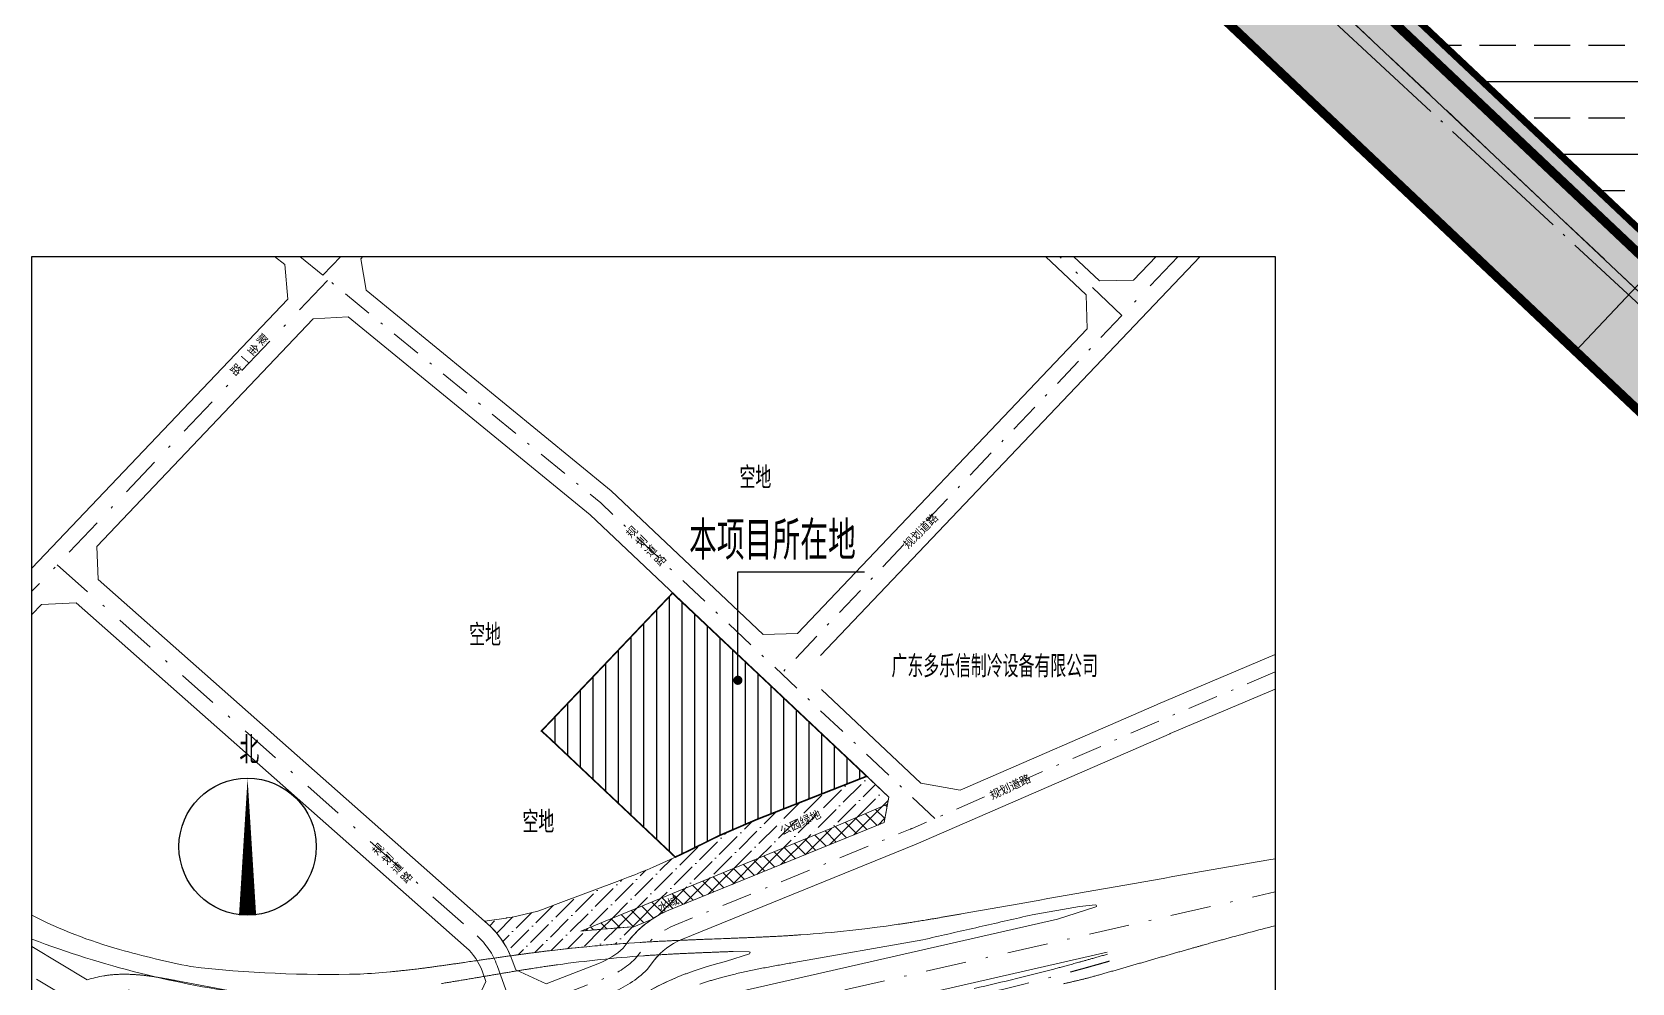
# Model space of a CAD drawing. Header units: millimetres. Extents: x 684779 to 686470, y 2544898 to 2545979.
# Drawn here: x 685716.9 to 685786.8, y 2545218.4 to 2545260 of the extents above; entities that cross this region are included whole.
import ezdxf

# ---------------------------------------------------------------- set-up
doc = ezdxf.new("R2010")
doc.units = ezdxf.units.MM
for name, pattern in [('DASH', [0.35, 0.25, -0.1]), ('DASHDOT', [25.4, 12.7, -6.35, 0, -6.35]), ('DASHED', [0.75, 0.5, -0.25]), ('DOTE', [2.42, 2, -0.2, 0.02, -0.2])]:
    doc.linetypes.add(name, pattern=pattern)
for name, color, linetype in [('00用地界线', 1, 'Continuous'), ('1绿地填充', 116, 'Continuous'), ('9', 9, 'Continuous'), ('DIM_LEAD', 3, 'Continuous'), ('DIM_SYMB', 3, 'Continuous'), ('PLAN_道路', 40, 'Continuous'), ('PUB_DIM', 3, 'Continuous'), ('PUB_TEXT', 7, 'Continuous'), ('建筑', 4, 'Continuous'), ('建筑物', 4, 'Continuous'), ('道路中心线', 1, 'DOTE')]:
    doc.layers.add(name, color=color, linetype=linetype)
for name, color, linetype, lineweight in [('JT-道路中线', 7, 'DASHDOT', 5), ('JT-道路名称-BZ', 7, 'Continuous', 5), ('JT-道路红线', 7, 'Continuous', 5), ('YD-G1-TC', 90, 'Continuous', 5)]:
    doc.layers.add(name, color=color, linetype=linetype, lineweight=lineweight)
doc.layers.add('YD-E1-TC', color=141, linetype='Continuous', lineweight=5, true_color=0xb3ecff)
doc.styles.add('_TCH_DIM', font='SIMPLEX', dxfattribs={"bigfont": 'GBCBIG'})
doc.styles.get("Standard").update_dxf_attribs({"font": ''})
doc.styles.get('Standard').set_extended_font_data('SimSun')

# ---------------------------------------------------------------- blocks, each defined once
blk = doc.blocks.new('EFDGHBFHFGBFGBFG')
at = {"layer": 'YD-E1-TC'}
h = blk.add_hatch(dxfattribs=at)
h.set_pattern_fill('ANSI37', color=256, scale=2)
h.set_pattern_definition([(45, (4326.6216, -664.834), (-4.49012806, 4.49012806), []), (135, (4326.6216, -664.834), (-4.49012806, -4.49012806), [])])
edge = h.paths.add_edge_path()
edge.add_line((689803.852, 2544577.261), (689806.006, 2544588.775))
edge.add_line((689806.006, 2544588.775), (689771.057, 2544573.725))
edge.add_line((689771.057, 2544573.725), (689614.561, 2544509.407))
edge.add_arc((689714.956, 2543497.12), 1017.253, 93.801959, 95.663852, ccw=False)
edge.add_line((689647.504, 2544512.134), (689658.592, 2544516.691))
edge.add_arc((689692.061, 2544466.894), 60, 112.17899, 123.905474, ccw=False)
edge.add_line((689669.411, 2544522.454), (689803.852, 2544577.261))
at = {"layer": 'YD-G1-TC'}
h = blk.add_hatch(dxfattribs=at)
h.set_pattern_fill('ANSI36', color=256, scale=2)
h.set_pattern_definition([(45, (4326.6216, -664.834), (3.367596045, 12.347852166), [15.875, -3.175, 0, -3.175])])
edge = h.paths.add_edge_path()
edge.add_line((689554.4, 2544515.557), (689567.747, 2544517.617))
edge.add_arc((689521.841, 2545355.455), 839.094, 273.13616, 273.1865)
edge.add_arc((689569.742, 2544565.007), 47.366, 267.84592, 268.477521, ccw=False)
edge.add_line((689567.961, 2544517.675), (689571.824, 2544518.222))
edge.add_line((689571.824, 2544518.222), (689587.504, 2544521.898))
edge.add_line((689587.504, 2544521.898), (689590.469, 2544522.998))
edge.add_line((689590.469, 2544522.998), (689594.25, 2544524.41))
edge.add_line((689594.25, 2544524.41), (689598.692, 2544526.071))
edge.add_line((689598.692, 2544526.071), (689603.64, 2544527.923))
edge.add_line((689603.64, 2544527.923), (689635.417, 2544539.831))
edge.add_line((689635.417, 2544539.831), (689639.882, 2544541.513))
edge.add_line((689639.882, 2544541.513), (689644.082, 2544543.112))
edge.add_line((689644.082, 2544543.112), (689648.092, 2544544.668))
edge.add_line((689648.092, 2544544.668), (689651.986, 2544546.217))
edge.add_line((689651.986, 2544546.217), (689655.841, 2544547.797))
edge.add_line((689655.841, 2544547.797), (689659.732, 2544549.447))
edge.add_line((689659.732, 2544549.447), (689663.734, 2544551.204))
edge.add_line((689663.734, 2544551.204), (689667.903, 2544553.093))
edge.add_line((689667.903, 2544553.093), (689672.209, 2544555.093))
edge.add_line((689672.209, 2544555.093), (689673.481, 2544555.694))
edge.add_line((689673.481, 2544555.694), (689676.598, 2544557.167))
edge.add_line((689676.598, 2544557.167), (689681.016, 2544559.278))
edge.add_line((689681.016, 2544559.278), (689683.287, 2544560.371))
edge.add_line((689683.287, 2544560.371), (689700.462, 2544568.91))
edge.add_line((689700.462, 2544568.91), (689724.367, 2544579.209))
edge.add_line((689724.367, 2544579.209), (689793.079, 2544606.224))
edge.add_line((689793.079, 2544606.224), (689806.839, 2544593.225))
edge.add_line((689806.839, 2544593.225), (689806.006, 2544588.775))
edge.add_line((689806.006, 2544588.775), (689771.057, 2544573.725))
edge.add_line((689771.057, 2544573.725), (689614.561, 2544509.407))
edge.add_line((689614.561, 2544509.407), (689617.851, 2544509.728))
edge.add_line((689617.851, 2544509.728), (689621.143, 2544510.038))
edge.add_line((689621.143, 2544510.038), (689624.435, 2544510.338))
edge.add_line((689624.435, 2544510.338), (689627.728, 2544510.626))
edge.add_line((689627.728, 2544510.626), (689631.022, 2544510.904))
edge.add_line((689631.022, 2544510.904), (689634.316, 2544511.172))
edge.add_line((689634.316, 2544511.172), (689637.612, 2544511.429))
edge.add_line((689637.612, 2544511.429), (689640.909, 2544511.675))
edge.add_line((689640.909, 2544511.675), (689644.206, 2544511.91))
edge.add_line((689644.206, 2544511.91), (689647.504, 2544512.134))
edge.add_line((689647.504, 2544512.134), (689658.592, 2544516.691))
edge.add_arc((689692.061, 2544466.894), 60, 123.905474, 142.122323)
edge.add_line((689644.702, 2544503.732), (689643.21, 2544501.815))
edge.add_arc((689714.958, 2543497.119), 1007.254, 94.084704, 94.175492)
edge.add_line((689641.618, 2544501.7), (689638.272, 2544501.45))
edge.add_line((689638.272, 2544501.45), (689634.924, 2544501.189))
edge.add_line((689634.924, 2544501.189), (689631.578, 2544500.916))
edge.add_line((689631.578, 2544500.916), (689628.233, 2544500.633))
edge.add_line((689628.233, 2544500.633), (689624.888, 2544500.338))
edge.add_line((689624.888, 2544500.338), (689621.545, 2544500.032))
edge.add_line((689621.545, 2544500.032), (689618.203, 2544499.715))
edge.add_line((689618.203, 2544499.715), (689614.861, 2544499.387))
edge.add_line((689614.861, 2544499.387), (689611.521, 2544499.048))
edge.add_line((689611.521, 2544499.048), (689608.182, 2544498.698))
edge.add_line((689608.182, 2544498.698), (689604.844, 2544498.336))
edge.add_line((689604.844, 2544498.336), (689601.508, 2544497.964))
edge.add_line((689601.508, 2544497.964), (689598.173, 2544497.58))
edge.add_line((689598.173, 2544497.58), (689594.777, 2544497.178))
edge.add_line((689594.777, 2544497.178), (689593.445, 2544497.017))
edge.add_line((689593.445, 2544497.017), (689592.301, 2544496.877))
edge.add_line((689592.301, 2544496.877), (689591.773, 2544496.812))
edge.add_line((689591.773, 2544496.812), (689590.858, 2544496.7))
edge.add_line((689590.858, 2544496.7), (689589.619, 2544496.545))
edge.add_line((689589.619, 2544496.545), (689588.415, 2544496.394))
edge.add_line((689588.415, 2544496.394), (689587.206, 2544496.241))
edge.add_line((689587.206, 2544496.241), (689585.952, 2544496.08))
edge.add_line((689585.952, 2544496.08), (689584.458, 2544495.888))
edge.add_line((689584.458, 2544495.888), (689582.73, 2544495.663))
edge.add_line((689582.73, 2544495.663), (689581.587, 2544495.512))
edge.add_line((689581.587, 2544495.512), (689581.116, 2544495.45))
edge.add_line((689581.116, 2544495.45), (689580.589, 2544495.381))
edge.add_line((689580.589, 2544495.381), (689580.062, 2544495.311))
edge.add_line((689580.062, 2544495.311), (689579.535, 2544495.24))
edge.add_line((689579.535, 2544495.24), (689579.008, 2544495.17))
edge.add_line((689579.008, 2544495.17), (689578.512, 2544495.104))
edge.add_line((689578.512, 2544495.104), (689578.016, 2544495.037))
edge.add_line((689578.016, 2544495.037), (689577.521, 2544494.97))
edge.add_line((689577.521, 2544494.97), (689577.025, 2544494.904))
edge.add_line((689577.025, 2544494.904), (689576.445, 2544494.825))
edge.add_line((689576.445, 2544494.825), (689575.865, 2544494.747))
edge.add_line((689575.865, 2544494.747), (689575.284, 2544494.668))
edge.add_line((689575.284, 2544494.668), (689574.704, 2544494.589))
edge.add_line((689574.704, 2544494.589), (689574.113, 2544494.508))
edge.add_line((689574.113, 2544494.508), (689573.522, 2544494.427))
edge.add_line((689573.522, 2544494.427), (689572.93, 2544494.346))
edge.add_line((689572.93, 2544494.346), (689572.339, 2544494.264))
edge.add_line((689572.339, 2544494.264), (689571.671, 2544494.172))
edge.add_line((689571.671, 2544494.172), (689571.004, 2544494.08))
edge.add_line((689571.004, 2544494.08), (689570.525, 2544494.013))
edge.add_arc((689519.813, 2544472.722), 55, 22.774366, 48.512645)
edge.add_line((689556.248, 2544513.923), (689554.4, 2544515.557))
blk.add_lwpolyline([(689271.598, 2544931.071), (690048.276, 2544931.071), (690048.276, 2544331.059), (689271.598, 2544331.059)], close=True)
at = {"color": 1, "linetype": 'DOTE', "ltscale": 3, "const_width": 1}
blk.add_lwpolyline([(689793.079, 2544606.224), (689671.763, 2544720.643), (689589.868, 2544634.495), (689593.436, 2544631.315), (689673.48, 2544555.694), (689676.598, 2544557.168), (689681.016, 2544559.279), (689683.288, 2544560.372), (689700.463, 2544568.91), (689724.368, 2544579.21)], close=True, dxfattribs=at)
at = {"layer": 'JT-道路中线', "color": 1, "ltscale": 2}
blk.add_line((689987.578, 2544931.071), (689952.513, 2544894.188), dxfattribs=at)
at = {"layer": 'JT-道路中线', "color": 1, "ltscale": 1.5}
blk.add_line((689952.513, 2544894.188), (689739.735, 2544670.376), dxfattribs=at)
at = {"layer": 'JT-道路中线', "color": 1, "ltscale": 5, "flags": 128}
blk.add_lwpolyline([(689438.929, 2544931.071), (689453.333, 2544919.263)], dxfattribs=at)
at = {"layer": 'JT-道路中线', "color": 1, "ltscale": 2, "flags": 128}
for points in [[(689464.558, 2544931.071), (689453.333, 2544919.263)], [(689952.507, 2544894.182), (689913.448, 2544931.071)], [(689626.57, 2544437.993), (690048.276, 2544533.954)], [(689519.645, 2544331.059), (689271.598, 2544481.09)]]:
    blk.add_lwpolyline(points, dxfattribs=at)
at = {"layer": 'JT-道路中线', "color": 1, "ltscale": 1.5, "flags": 128}
blk.add_lwpolyline([(689835.601, 2544579.809), (689626.879, 2544776.995), (689583.311, 2544812.711), (689453.333, 2544919.263)], dxfattribs=at)
at = {"layer": 'JT-道路中线', "color": 1, "ltscale": 2}
blk.add_lwpolyline([(689456.173, 2544915.987), (689271.598, 2544721.83)], dxfattribs=at)
blk.add_lwpolyline([(689287.334, 2544738.383), (689549.624, 2544506.432, -0.1259077), (689562.151, 2544487.971), (689572.9, 2544458.126)], format="xyb", dxfattribs=at)
at = {"layer": 'JT-道路中线', "color": 1, "ltscale": 1.5, "flags": 128}
blk.add_lwpolyline([(690048.276, 2544671.43), (689978.788, 2544642.097, 0.002727), (689977.986, 2544641.753), (689821.479, 2544573.665, -0.0058133), (689820.193, 2544573.124), (689673.186, 2544513.194, 0.131401), (689652.595, 2544497.592), (689648.341, 2544492.124, -0.1022041), (689629.639, 2544480.066), (689541.404, 2544445.948, -0.0825214), (689522.142, 2544441.957, -0.0565158), (689488.432, 2544444.432), (689359.477, 2544468.724), (689359.231, 2544468.771, 0.000075), (689358.248, 2544468.956, 0.000175), (689357.266, 2544469.14, 0.000275), (689356.283, 2544469.324, 0.000375), (689355.299, 2544469.506, 0.000475), (689354.316, 2544469.687, 0.000575), (689353.332, 2544469.865, 0.000675), (689352.348, 2544470.042, 0.000775), (689351.363, 2544470.215, 0.000875), (689350.377, 2544470.385, 0.000975), (689349.391, 2544470.551, 0.001075), (689348.404, 2544470.714, 0.001175), (689347.417, 2544470.872, 0.001275), (689346.429, 2544471.025, 0.001375), (689345.44, 2544471.172, 0.001475), (689344.45, 2544471.315, 0.001575), (689343.459, 2544471.451, 0.001675), (689342.468, 2544471.58, 0.001775), (689341.475, 2544471.703, 0.001875), (689340.482, 2544471.819, 0.001975), (689339.488, 2544471.927, 0.002075), (689338.493, 2544472.027, 0.002175), (689337.497, 2544472.118, 0.002275), (689336.5, 2544472.201, 0.002375), (689335.503, 2544472.274, 0.002475), (689334.505, 2544472.338, 0.002575), (689333.507, 2544472.391, 0.002675), (689332.507, 2544472.434, 0.002775), (689331.508, 2544472.467, 0.002875), (689330.508, 2544472.487, 0.002975), (689329.508, 2544472.497, 0.003075), (689328.508, 2544472.494, 0.003175), (689327.508, 2544472.478, 0.003275), (689326.509, 2544472.45, 0.003375), (689325.51, 2544472.408, 0.003475), (689324.511, 2544472.353, 0.003575), (689323.514, 2544472.284, 0.003675), (689322.517, 2544472.2, 0.003775), (689321.522, 2544472.101, 0.003875), (689320.529, 2544471.987, 0.003975), (689319.537, 2544471.858, 0.004075), (689318.548, 2544471.712, 0.0014024), (689318.213, 2544471.659, 0.0003253), (689318.136, 2544471.647, 0.0872514), (689298.51, 2544464.813)], format="xyb", dxfattribs=at)
at = {"layer": 'JT-道路中线', "color": 1, "ltscale": 2, "flags": 128}
blk.add_lwpolyline([(689944.759, 2544490.702, -0.0002125), (689942.208, 2544489.975, -0.0002623), (689939.429, 2544489.186, -0.0002778), (689936.788, 2544488.439, -0.0002778), (689934.378, 2544487.761, -0.0002778), (689932.147, 2544487.135, -0.0002778), (689930.059, 2544486.552, -0.0002778), (689928.09, 2544486.005, -0.0002778), (689926.221, 2544485.488, -0.0002778), (689924.44, 2544484.997, -0.0002778), (689922.733, 2544484.528, -0.0002778), (689921.093, 2544484.081, -0.0002778), (689919.513, 2544483.651, -0.0002778), (689917.985, 2544483.237, -0.0002778), (689916.506, 2544482.838, -0.0002778), (689915.07, 2544482.453, -0.0001389), (689914.368, 2544482.265, -0.0105525), (689861.073, 2544469.222, -0.0001336), (689860.39, 2544469.07, -0.0002672), (689858.994, 2544468.761, -0.0002672), (689857.555, 2544468.444, -0.0002672), (689856.068, 2544468.119, -0.0002672), (689854.528, 2544467.783, -0.0002672), (689852.93, 2544467.436, -0.0002672), (689851.267, 2544467.077, -0.0002672), (689849.528, 2544466.704, -0.0002672), (689847.705, 2544466.315, -0.0002672), (689845.782, 2544465.907, -0.0002672), (689843.742, 2544465.476, -0.0002672), (689841.56, 2544465.017, -0.0002672), (689839.202, 2544464.524, -0.0002672), (689836.618, 2544463.987, -0.0002524), (689833.897, 2544463.424, -0.0002227), (689831.175, 2544462.864, -0.000193), (689828.453, 2544462.306, -0.0001633), (689825.73, 2544461.75, -0.0001336), (689823.007, 2544461.195, -0.0001039), (689820.284, 2544460.642, -0.0000742), (689817.561, 2544460.09, -0.0000445), (689814.837, 2544459.538, -0.0000148), (689812.114, 2544458.987, 0.0001936), (689808.835, 2544458.323, 0.0005807), (689805.558, 2544457.653, 0.0009679), (689802.283, 2544456.974, 0.001355), (689799.011, 2544456.279, 0.0017421), (689795.743, 2544455.564, 0.0021293), (689792.481, 2544454.824, 0.0025164), (689789.226, 2544454.053, 0.0029036), (689785.98, 2544453.248, 0.0032907), (689782.744, 2544452.402, 0.0034844), (689779.681, 2544451.557, 0.0034844), (689776.897, 2544450.747, 0.0034844), (689774.331, 2544449.961, 0.0034843), (689771.942, 2544449.193, 0.0034843), (689769.7, 2544448.437, 0.0034843), (689767.583, 2544447.691, 0.0034843), (689765.575, 2544446.951, 0.0034843), (689763.663, 2544446.216, 0.0034843), (689761.835, 2544445.484, 0.0034843), (689760.085, 2544444.755, 0.0034843), (689758.403, 2544444.027, 0.0034843), (689756.785, 2544443.299, 0.0034844), (689755.225, 2544442.572, 0.0017423), (689754.466, 2544442.207, 0.2946846), (689686.761, 2544331.059, 0.2946846)], format="xyb", dxfattribs=at)
at = {"layer": 'JT-道路红线', "ltscale": 50}
blk.add_line((689959.748, 2544916.311), (689973.78, 2544931.071), dxfattribs=at)
at = {"layer": 'JT-道路红线'}
blk.add_line((689611.479, 2544420.7), (689943.257, 2544496.2), dxfattribs=at)
for points in [[(689423.154, 2544931.071), (689429.449, 2544925.912), (689431.4, 2544904.441)], [(689480.415, 2544909.993), (689476.928, 2544929.569)], [(689431.4, 2544904.441), (689279.839, 2544745.012), (689271.598, 2544736.344)], [(689728.452, 2544694.792), (689749.725, 2544695.397)], [(689271.598, 2544499.797), (689306.053, 2544478.974)]]:
    blk.add_lwpolyline(points, dxfattribs=at)
at = {"layer": 'JT-道路红线', "ltscale": 50}
for points in [[(689476.928, 2544929.569), (689478.356, 2544931.071)], [(689764.236, 2544681.635), (690001.377, 2544931.071)], [(689904.731, 2544931.071), (689930.21, 2544907.011), (689930.775, 2544885.836)], [(689959.748, 2544916.311), (689938.477, 2544915.708), (689922.208, 2544931.071)], [(689728.452, 2544694.792), (689633.491, 2544784.505), (689589.651, 2544820.444), (689480.415, 2544909.993)], [(689930.775, 2544885.836), (689749.725, 2544695.397)]]:
    blk.add_lwpolyline(points, dxfattribs=at)
at = {"layer": 'JT-道路红线'}
blk.add_lwpolyline([(689312.961, 2544729.069), (689556.248, 2544513.923, -0.1259077), (689571.559, 2544491.36), (689573.757, 2544485.257), (689592.831, 2544476.555), (689626.032, 2544489.393, 0.0986443), (689640.878, 2544498.817), (689644.702, 2544503.732, -0.131401), (689669.411, 2544522.454), (689803.852, 2544577.261), (689806.839, 2544593.225), (689620.267, 2544769.484), (689469.126, 2544893.386), (689447.191, 2544892.024), (689312.06, 2544749.878)], format="xyb", close=True, dxfattribs=at)
for points in [[(689271.598, 2544707.316), (689277.601, 2544713.63), (689299.172, 2544714.565), (689542.999, 2544498.941, -0.1259077), (689552.742, 2544484.583), (689555.098, 2544478.042), (689546.19, 2544458.52)], [(689490.283, 2544454.259), (689361.328, 2544478.552), (689361.082, 2544478.598, 0.000075), (689360.097, 2544478.783, 0.000175), (689359.107, 2544478.969, 0.000275), (689358.113, 2544479.155, 0.000375), (689357.115, 2544479.34, 0.000475), (689356.113, 2544479.524, 0.000575), (689355.107, 2544479.707, 0.000675), (689354.096, 2544479.888, 0.000775), (689353.08, 2544480.066, 0.000875), (689352.06, 2544480.242, 0.000975), (689351.036, 2544480.415, 0.001075), (689350.007, 2544480.584, 0.001175), (689348.973, 2544480.75, 0.001275), (689347.934, 2544480.911, 0.001375), (689346.891, 2544481.067, 0.001475), (689345.843, 2544481.217, 0.001575), (689344.789, 2544481.362, 0.001675), (689343.731, 2544481.5, 0.001775), (689342.669, 2544481.632, 0.001875), (689341.601, 2544481.756, 0.001975), (689340.528, 2544481.873, 0.002075), (689339.45, 2544481.981, 0.002175), (689338.368, 2544482.08, 0.002275), (689337.281, 2544482.17, 0.002375), (689336.189, 2544482.251, 0.002475), (689335.092, 2544482.321, 0.002575), (689333.991, 2544482.38, 0.002675), (689332.885, 2544482.427, 0.002775), (689331.774, 2544482.463, 0.002875), (689330.659, 2544482.486, 0.002975), (689329.54, 2544482.496, 0.003075), (689328.417, 2544482.493, 0.003175), (689327.291, 2544482.476, 0.003275), (689326.16, 2544482.444, 0.003375), (689325.026, 2544482.397, 0.003475), (689323.889, 2544482.334, 0.003575), (689322.749, 2544482.254, 0.003675), (689321.606, 2544482.158, 0.003775), (689320.46, 2544482.045, 0.003875), (689319.313, 2544481.913, 0.003975), (689318.163, 2544481.763, 0.004075), (689317.013, 2544481.594, 0.0014024), (689316.623, 2544481.532, 0.0003253), (689316.533, 2544481.518, 0.0386757), (689306.025, 2544478.965)], [(690048.276, 2544682.285), (689974.899, 2544651.31, 0.002727), (689973.997, 2544650.923), (689851.422, 2544597.597), (689826.764, 2544601.914), (689764.808, 2544660.446)], [(690048.276, 2544660.576), (689982.677, 2544632.884, 0.002727), (689981.975, 2544632.583), (689825.468, 2544564.496, -0.0058133), (689823.968, 2544563.864), (689676.961, 2544503.934, 0.131401), (689660.488, 2544491.453), (689655.841, 2544485.479, -0.1049075), (689633.245, 2544470.739)], [(690048.276, 2544554.645), (690044.293, 2544554.061, -0.0000653), (689852.175, 2544520.202, -0.0001088), (689849.709, 2544519.768, -0.0001523), (689847.244, 2544519.337, -0.0001959), (689844.78, 2544518.907, -0.0002394), (689842.317, 2544518.479, -0.0002829), (689839.854, 2544518.055, -0.0003264), (689837.393, 2544517.633, -0.0003699), (689834.932, 2544517.216, -0.0003917), (689832.594, 2544516.822, -0.0003917), (689830.462, 2544516.467, -0.0003917), (689828.489, 2544516.142, -0.0003917), (689826.644, 2544515.84, -0.0003917), (689824.904, 2544515.559, -0.0003917), (689823.254, 2544515.295, -0.0003917), (689821.682, 2544515.045, -0.0003917), (689820.176, 2544514.809, -0.0003917), (689818.729, 2544514.584, -0.0003917), (689817.335, 2544514.37, -0.0003917), (689815.989, 2544514.165, -0.0003917), (689814.685, 2544513.969, -0.0003917), (689813.421, 2544513.781, -0.0001959), (689812.802, 2544513.689, -0.0193133), (689751.936, 2544507.113, -0.000217), (689751.245, 2544507.066, -0.000434), (689749.831, 2544506.97, -0.000434), (689748.374, 2544506.875, -0.000434), (689746.868, 2544506.778, -0.000434), (689745.308, 2544506.682, -0.000434), (689743.689, 2544506.584, -0.000434), (689742.003, 2544506.485, -0.000434), (689740.242, 2544506.385, -0.000434), (689738.393, 2544506.283, -0.000434), (689736.444, 2544506.178, -0.000434), (689734.375, 2544506.072, -0.000434), (689732.161, 2544505.961, -0.000434), (689729.769, 2544505.846, -0.000434), (689727.146, 2544505.724, -0.0004099), (689724.383, 2544505.6, -0.0003617), (689721.618, 2544505.481, -0.0003135), (689718.852, 2544505.365, -0.0002652), (689716.084, 2544505.252, -0.000217), (689713.315, 2544505.142, -0.0001688), (689710.544, 2544505.034, -0.0001206), (689707.772, 2544504.928, 0.0000586), (689696.599, 2544504.504, 0.0000977), (689693.786, 2544504.397, 0.0001367), (689690.972, 2544504.288, 0.0001758), (689688.156, 2544504.177, 0.0002148), (689685.34, 2544504.064, 0.0002539), (689682.522, 2544503.948, 0.000293), (689679.704, 2544503.829, 0.000332), (689676.884, 2544503.707, 0.0003516), (689674.205, 2544503.587, 0.0003516), (689671.76, 2544503.474, 0.0003516), (689669.496, 2544503.366, 0.0003516), (689667.378, 2544503.262, 0.0003516), (689665.381, 2544503.161, 0.0003516), (689663.486, 2544503.063, 0.0003516), (689661.679, 2544502.967, 0.0003516), (689659.948, 2544502.872, 0.0003516), (689658.286, 2544502.779, 0.0003516), (689656.683, 2544502.687, 0.0003516), (689655.135, 2544502.595, 0.0003516), (689653.636, 2544502.505, 0.0003516), (689652.181, 2544502.415, 0.0001758), (689651.47, 2544502.37, 0.0140879), (689594.957, 2544497.199, 0.0001758), (689594.249, 2544497.114, 0.0003516), (689592.802, 2544496.939, 0.0003516), (689591.311, 2544496.755, 0.0003516), (689589.772, 2544496.564, 0.0003516), (689588.18, 2544496.364, 0.0003516), (689586.528, 2544496.154, 0.0003516), (689584.809, 2544495.933, 0.0003516), (689583.015, 2544495.7, 0.0003516), (689581.133, 2544495.453, 0.0003516), (689579.151, 2544495.189, 0.0003516), (689577.049, 2544494.907, 0.0003516), (689574.803, 2544494.602, 0.0003516), (689572.378, 2544494.269, 0.0003516), (689569.721, 2544493.901, 0.000332), (689566.927, 2544493.51, 0.000293), (689564.133, 2544493.115, 0.0002539), (689561.342, 2544492.718, 0.0002148), (689558.551, 2544492.318, 0.0001758), (689555.763, 2544491.916, 0.0001367), (689552.975, 2544491.513, 0.0000977), (689550.189, 2544491.108, -0.0000402), (689541.87, 2544489.896, -0.0001207), (689539.122, 2544489.497, -0.0002011), (689536.375, 2544489.099, -0.0002816), (689533.631, 2544488.705, -0.0003621), (689530.889, 2544488.314, -0.0004425), (689528.148, 2544487.928, -0.000523), (689525.408, 2544487.548, -0.0006034), (689522.671, 2544487.175, -0.0006839), (689519.934, 2544486.808, -0.0007241), (689517.336, 2544486.468, -0.0007241), (689514.966, 2544486.164, -0.0007241), (689512.774, 2544485.89, -0.0007241), (689510.723, 2544485.639, -0.0007241), (689508.791, 2544485.409, -0.0007241), (689506.958, 2544485.196, -0.0007241), (689505.212, 2544484.998, -0.0007241), (689503.54, 2544484.813, -0.0007241), (689501.934, 2544484.641, -0.0007241), (689500.386, 2544484.479, -0.0007241), (689498.892, 2544484.327, -0.0007241), (689497.445, 2544484.184, -0.0007242), (689496.041, 2544484.05, -0.000362), (689495.355, 2544483.985, -0.0099639), (689476.565, 2544482.618, -0.0356816), (689370.757, 2544487.304, -0.0192454), (689326.346, 2544497.961, -0.049093), (689271.598, 2544519.329, -0.049093)], [(689828.061, 2544504.019), (689830.013, 2544504.464), (689831.965, 2544504.91), (689833.918, 2544505.356), (689835.87, 2544505.801), (689837.822, 2544506.247), (689839.775, 2544506.693), (689841.727, 2544507.138), (689843.679, 2544507.584), (689845.631, 2544508.03), (689847.584, 2544508.475), (689849.536, 2544508.921), (689851.488, 2544509.366), (689853.441, 2544509.812), (689855.393, 2544510.258), (689857.345, 2544510.703), (689859.298, 2544511.149), (689861.25, 2544511.595), (689863.202, 2544512.04), (689865.154, 2544512.486), (689867.107, 2544512.931), (689869.059, 2544513.377), (689871.011, 2544513.823), (689872.964, 2544514.268), (689874.916, 2544514.714), (689876.868, 2544515.16), (689878.82, 2544515.605), (689880.773, 2544516.051), (689882.725, 2544516.496), (689884.677, 2544516.942), (689886.63, 2544517.388), (689888.582, 2544517.833), (689890.534, 2544518.279), (689892.486, 2544518.725), (689894.439, 2544519.17), (689896.409, 2544519.62), (689925.972, 2544524.83), (689935.959, 2544525.778, -0.975655), (689936.196, 2544524.602), (689912.319, 2544516.861), (689649.89, 2544457.145)], [(689915.893, 2544476.49, 0.0003763), (689917.851, 2544476.946, 0.0003615), (689919.808, 2544477.405, 0.0003467), (689921.763, 2544477.868, 0.0003318), (689923.718, 2544478.332, 0.000317), (689925.672, 2544478.799, 0.0003022), (689927.625, 2544479.269, 0.0002874), (689929.578, 2544479.74, 0.0002725), (689931.529, 2544480.214, 0.0000385), (689931.803, 2544480.291, 0.0002778), (689933.898, 2544480.875, 0.0002778), (689936.136, 2544481.503, 0.0002778), (689938.554, 2544482.184, 0.0002778), (689941.201, 2544482.932, 0.0002623), (689943.987, 2544483.723, 0.0002315), (689946.771, 2544484.517, 0.0002006), (689949.553, 2544485.312, 0.0001698), (689952.335, 2544486.11, 0.0001389), (689955.114, 2544486.909, 0.000108), (689957.893, 2544487.709, 0.0000772), (689960.671, 2544488.51, 0.0000463), (689963.448, 2544489.311, 0.0000154), (689966.224, 2544490.113, -0.0000099), (689968.956, 2544490.902, -0.0000296), (689971.688, 2544491.69, -0.0000494), (689974.42, 2544492.478, -0.0000691), (689977.151, 2544493.266, -0.0000889), (689979.883, 2544494.052, -0.0001086), (689982.614, 2544494.837, -0.0001284), (689985.345, 2544495.621, -0.0001481), (689988.075, 2544496.403, -0.0001679), (689990.806, 2544497.183, -0.0001778), (689993.4, 2544497.922, -0.0001778), (689995.767, 2544498.594, -0.0001778), (689997.958, 2544499.215, -0.0001778), (690000.008, 2544499.795, -0.0001778), (690001.94, 2544500.339, -0.0001778), (690003.773, 2544500.854, -0.0001778), (690005.521, 2544501.344, -0.0001778), (690007.194, 2544501.812, -0.0001778), (690008.802, 2544502.26, -0.0001778), (690010.352, 2544502.691, -0.0001778), (690011.849, 2544503.106, -0.0001778), (690013.299, 2544503.507, -0.0001778), (690014.705, 2544503.895, -0.0000889), (690015.393, 2544504.084, -0.004267), (690048.276, 2544512.824)], [(689408.812, 2544469.891, -0.0587236), (689271.598, 2544504.478)], [(689828.079, 2544504.023), (689747.6, 2544489.839, 0.0001715), (689743.591, 2544489.131, 0.0005144), (689739.589, 2544488.419, 0.0008573), (689735.595, 2544487.697, 0.0012003), (689731.61, 2544486.96, 0.0015432), (689727.635, 2544486.203, 0.0018862), (689723.672, 2544485.419, 0.0022291), (689719.721, 2544484.603, 0.002572), (689715.784, 2544483.752, 0.0029149), (689711.863, 2544482.858, 0.0030864), (689708.155, 2544481.966, 0.0030864), (689704.786, 2544481.111, 0.0030864), (689701.682, 2544480.283, 0.0030864), (689698.791, 2544479.473, 0.0030863), (689696.08, 2544478.677, 0.0030864), (689693.519, 2544477.891, 0.0030864), (689691.09, 2544477.112, 0.0030864), (689688.776, 2544476.339, 0.0030864)], [(689570.286, 2544331.059, -0.2910679), (689674.155, 2544480.424, -0.0015433), (689675.128, 2544480.828, -0.0030865), (689677.123, 2544481.635, -0.0030864), (689679.188, 2544482.441, -0.0030864), (689681.329, 2544483.246, -0.0030865), (689683.554, 2544484.051, -0.0030865), (689685.871, 2544484.857, -0.0030865), (689688.29, 2544485.666, -0.0030865), (689690.825, 2544486.478, -0.0030865), (689693.491, 2544487.297, -0.0030865), (689696.31, 2544488.124, -0.0030864), (689699.307, 2544488.964, -0.0030865), (689702.519, 2544489.821, -0.0025979), (689705.445, 2544490.566), (689719.773, 2544495.34, 0.9226132), (689719.626, 2544496.527), (689709.609, 2544496.721, -0.0000279), (689708.968, 2544496.696, -0.0000723), (689706.192, 2544496.588, -0.0000241), (689703.416, 2544496.48, 0.0000241), (689700.64, 2544496.372, 0.0000723), (689697.865, 2544496.263, 0.0001206), (689695.09, 2544496.153, 0.0001688), (689692.315, 2544496.042, 0.000217), (689689.54, 2544495.929, 0.0002652), (689686.766, 2544495.813, 0.0003135), (689683.992, 2544495.694, 0.0003617), (689681.218, 2544495.571, 0.0004099), (689678.445, 2544495.444, 0.000434), (689675.811, 2544495.318, 0.000434), (689673.408, 2544495.2, 0.000434), (689671.184, 2544495.086, 0.000434), (689669.105, 2544494.977, 0.000434), (689667.144, 2544494.87, 0.000434), (689665.285, 2544494.765, 0.000434), (689663.513, 2544494.662, 0.000434), (689661.816, 2544494.561, 0.000434), (689660.186, 2544494.461, 0.000434), (689658.616, 2544494.361, 0.000434), (689657.099, 2544494.263, 0.000434), (689655.631, 2544494.165, 0.000434), (689654.207, 2544494.067, 0.000217), (689653.51, 2544494.019, 0.0169067), (689599.783, 2544488.415, 0.000217), (689599.091, 2544488.319, 0.000434), (689597.677, 2544488.12, 0.000434), (689596.22, 2544487.913, 0.000434), (689594.716, 2544487.697, 0.000434), (689593.159, 2544487.47, 0.000434), (689591.544, 2544487.232, 0.000434), (689589.862, 2544486.981, 0.000434), (689588.107, 2544486.716, 0.000434), (689586.266, 2544486.434, 0.000434), (689584.326, 2544486.135, 0.000434), (689582.268, 2544485.813, 0.000434), (689580.069, 2544485.465, 0.000434), (689577.693, 2544485.085, 0.000434), (689575.09, 2544484.664, 0.0004099), (689572.35, 2544484.216, 0.0003617), (689569.611, 2544483.764, 0.0003135), (689566.872, 2544483.309, 0.0002652), (689564.133, 2544482.85, 0.000217), (689561.395, 2544482.388, 0.0001688), (689558.657, 2544481.924, 0.0001206), (689555.919, 2544481.459, 0.0000723), (689553.181, 2544480.992, 0.0000241), (689550.443, 2544480.525, -0.0000507), (689547.564, 2544480.034, -0.0001521), (689544.685, 2544479.544, -0.0002535), (689541.805, 2544479.057, -0.0003549), (689538.923, 2544478.573, -0.0004563), (689536.041, 2544478.093, -0.0005577), (689533.157, 2544477.619, -0.0006591), (689530.272, 2544477.153, -0.0007604), (689527.385, 2544476.694, -0.0008619)], [(689633.245, 2544470.739, 0.1049075), (689655.841, 2544485.479), (689660.488, 2544491.453, -0.0264324), (689663.255, 2544494.647), (689663.513, 2544494.662), (689665.285, 2544494.765), (689667.144, 2544494.87), (689669.105, 2544494.977), (689671.184, 2544495.086), (689673.408, 2544495.2), (689675.811, 2544495.318), (689678.445, 2544495.444), (689681.218, 2544495.571), (689683.992, 2544495.694), (689686.766, 2544495.813), (689689.54, 2544495.929), (689692.315, 2544496.042), (689695.09, 2544496.153), (689697.865, 2544496.263), (689700.64, 2544496.372), (689706.192, 2544496.588), (689709.609, 2544496.721), (689719.626, 2544496.527, -0.9226269), (689719.773, 2544495.34), (689705.445, 2544490.566, 0.0025907), (689702.519, 2544489.821, 0.0030925), (689699.307, 2544488.964, 0.0031003), (689696.31, 2544488.124, 0.0030944), (689693.491, 2544487.297, 0.0030828), (689690.825, 2544486.478, 0.0030826), (689688.29, 2544485.666, 0.003095), (689685.871, 2544484.857, 0.0030953), (689683.554, 2544484.051, 0.0030865), (689681.329, 2544483.246, 0.0030808), (689679.188, 2544482.441, 0.0030869), (689677.123, 2544481.635, 0.0030997), (689675.128, 2544480.828), (689674.155, 2544480.424, 0.0791132), (689628.839, 2544452.355)], [(689943.524, 2544495.029, -0.0002125), (689940.977, 2544494.303, -0.0002623), (689938.202, 2544493.515, -0.0002778), (689935.566, 2544492.77, -0.0002778), (689933.161, 2544492.093, -0.0002778), (689930.934, 2544491.469, -0.0002778), (689928.851, 2544490.887, -0.0002778), (689926.887, 2544490.341, -0.0002778), (689925.024, 2544489.825, -0.0002778), (689923.247, 2544489.336, -0.0002778), (689921.545, 2544488.869, -0.0002778), (689919.91, 2544488.422, -0.0002778), (689918.334, 2544487.993, -0.0002778), (689916.811, 2544487.581, -0.0002778), (689915.337, 2544487.184, -0.0002778), (689913.906, 2544486.8, -0.0001389), (689913.206, 2544486.612, -0.0105525), (689860.096, 2544473.615, -0.0001336)], [(689813.944, 2544463.949, -0.0000148), (689811.221, 2544463.398, 0.0001936)]]:
    blk.add_lwpolyline(points, format="xyb", dxfattribs=at)
at = {"layer": 'YD-E1-TC'}
blk.add_lwpolyline([(689803.852, 2544577.261), (689806.006, 2544588.775), (689771.057, 2544573.725), (689614.561, 2544509.407, -0.0081242), (689647.504, 2544512.134), (689658.592, 2544516.691, -0.0512111), (689669.411, 2544522.454)], format="xyb", close=True, dxfattribs=at)
at = {"layer": 'YD-G1-TC'}
blk.add_lwpolyline([(689554.4, 2544515.557), (689567.747, 2544517.617, 0.0002197), (689568.483, 2544517.658, -0.0027559), (689567.961, 2544517.675), (689571.824, 2544518.222), (689587.504, 2544521.898), (689590.469, 2544522.998), (689594.25, 2544524.41), (689598.692, 2544526.071), (689603.64, 2544527.923), (689635.417, 2544539.831), (689639.882, 2544541.513), (689644.082, 2544543.112), (689648.092, 2544544.668), (689651.986, 2544546.217), (689655.841, 2544547.797), (689659.732, 2544549.447), (689663.734, 2544551.204), (689667.903, 2544553.093), (689672.209, 2544555.093), (689673.481, 2544555.694), (689676.598, 2544557.167), (689681.016, 2544559.278), (689683.287, 2544560.371), (689700.462, 2544568.91), (689724.367, 2544579.209), (689793.079, 2544606.224), (689806.839, 2544593.225), (689806.006, 2544588.775), (689771.057, 2544573.725), (689614.561, 2544509.407), (689617.851, 2544509.728), (689621.143, 2544510.038), (689624.435, 2544510.338), (689627.728, 2544510.626), (689631.022, 2544510.904), (689634.316, 2544511.172), (689637.612, 2544511.429), (689640.909, 2544511.675), (689644.206, 2544511.91), (689647.504, 2544512.134), (689658.592, 2544516.691, 0.0796538), (689644.702, 2544503.732), (689643.21, 2544501.815, 0.0003961), (689641.618, 2544501.7), (689638.272, 2544501.45), (689634.924, 2544501.189), (689631.578, 2544500.916), (689628.233, 2544500.633), (689624.888, 2544500.338), (689621.545, 2544500.032), (689618.203, 2544499.715), (689614.861, 2544499.387), (689611.521, 2544499.048), (689608.182, 2544498.698), (689604.844, 2544498.336), (689601.508, 2544497.964), (689598.173, 2544497.58), (689594.777, 2544497.178), (689593.445, 2544497.017), (689592.301, 2544496.877), (689591.773, 2544496.812), (689590.858, 2544496.7), (689589.619, 2544496.545), (689588.415, 2544496.394), (689587.206, 2544496.241), (689585.952, 2544496.08), (689584.458, 2544495.888), (689582.73, 2544495.663), (689581.587, 2544495.512), (689581.116, 2544495.45), (689580.589, 2544495.381), (689580.062, 2544495.311), (689579.535, 2544495.24), (689579.008, 2544495.17), (689578.512, 2544495.104), (689578.016, 2544495.037), (689577.521, 2544494.97), (689577.025, 2544494.904), (689576.445, 2544494.825), (689575.865, 2544494.747), (689575.284, 2544494.668), (689574.704, 2544494.589), (689574.113, 2544494.508), (689573.522, 2544494.427), (689572.93, 2544494.346), (689572.339, 2544494.264), (689571.671, 2544494.172), (689571.004, 2544494.08), (689570.525, 2544494.013, 0.112779), (689556.248, 2544513.923)], format="xyb", close=True, dxfattribs=at)
at = {"linetype": 'DASHED', "char_height": 5, "width": 22.03576, "attachment_point": 1}
for s, insert, rotation in [('聚\\P金\\P一\\P路', (689414.447, 2544883.22, -9994.4), 319.002302), ('规\\P划\\P道\\P路', (689642.171, 2544758.198, -9994.4), 45.401915), ('规\\P划\\P道\\P路', (689483.635, 2544560, -9994.4), 45.401915)]:
    blk.add_mtext(s, dxfattribs=dict(at, insert=insert, rotation=rotation))
at = {"layer": 'JT-道路名称-BZ', "linetype": 'Continuous'}
for s, rotation, p in [('规划道路', 45, (689818.841, 2544748.089)), ('规划道路', 25, (689871.363, 2544591.543)), ('公园绿地', 25, (689740.326, 2544569.245)), ('水域', 25, (689663.958, 2544521.329))]:
    blk.add_text(s, height=5, rotation=rotation, dxfattribs=at).set_placement(p)

msp = doc.modelspace()

# ---------------------------------------------------------------- hatches: boundary and pattern name
h = msp.add_hatch()
h.set_pattern_fill('ANSI31', color=256, scale=0.35, angle=45, style=0)
h.set_pattern_definition([(90, (205797.5209, 763688.2404), (-0.555625, 1e-16), [])])
h.paths.add_polyline_path([(685744.869, 2545235.426), (685739.136, 2545229.396), (685739.386, 2545229.173), (685744.989, 2545223.88), (685745.207, 2545223.983), (685745.516, 2545224.131), (685745.675, 2545224.207), (685746.878, 2545224.805), (685748.551, 2545225.526), (685753.361, 2545227.417)])
at = {"layer": 'PUB_DIM', "linetype": 'Continuous'}
h = msp.add_hatch(dxfattribs=at)
h.set_pattern_fill('GRASS', color=256, scale=0.442368, angle=45)
h.set_pattern_definition([(135, (0, 0), (-1.24844733618, 2e-16), [0.2340840348, -1.53148699607]), (90, (0, 0), (-1.2484481871, 1e-16), [0.2340840348, -1.0143641125]), (180, (0, 0), (-1e-16, -1.2484481871), [0.2340840348, -1.0143641125])])
edge = h.paths.add_edge_path()
edge.add_line((685804.169, 2545232.531), (685732.876, 2545299.772))
edge.add_line((685732.876, 2545299.772), (685777.126, 2545346.69))
edge.add_line((685777.126, 2545346.69), (685778.446, 2545345.436))
edge.add_line((685778.446, 2545345.436), (685811.527, 2545380.235))
edge.add_line((685811.527, 2545380.235), (685813.715, 2545378.171))
edge.add_arc((685815.087, 2545379.626), 2, 226.67571, 316.44979)
edge.add_line((685816.537, 2545378.248), (685816.975, 2545378.712))
edge.add_line((685816.975, 2545378.712), (685810.699, 2545384.444))
edge.add_line((685810.699, 2545384.444), (685809.612, 2545385.477))
edge.add_line((685809.612, 2545385.477), (685727.717, 2545299.329))
edge.add_line((685727.717, 2545299.329), (685731.285, 2545296.149))
edge.add_line((685731.285, 2545296.149), (685801.556, 2545229.761))
edge.add_line((685801.556, 2545229.761), (685801.773, 2545229.991))
edge.add_line((685801.773, 2545229.991), (685804.169, 2545232.531))
h = msp.add_hatch(dxfattribs=at)
h.set_pattern_fill('BOX', color=56, scale=0.442368)
h.set_pattern_definition([(90, (0, 0), (-2.24722944, 1e-16), []), (90, (0.5618, 0), (-2.24722944, 1e-16), []), (0, (0, 0), (0, 2.24722944), [-0.56180736, 0.56180736]), (0, (0, 0.5618), (0, 2.24722944), [-0.56180736, 0.56180736]), (0, (0, 1.1236), (0, 2.24722944), [0.56180736, -0.56180736]), (0, (0, 1.6854), (0, 2.24722944), [0.56180736, -0.56180736]), (90, (1.1236, 0), (-2.24722944, 1e-16), [0.56180736, -0.56180736]), (90, (1.6854, 0), (-2.24722944, 1e-16), [0.56180736, -0.56180736])])
edge = h.paths.add_edge_path()
edge.add_line((685771.299, 2545340.511), (685777.126, 2545346.69))
edge.add_line((685777.126, 2545346.69), (685780.05, 2545343.911))
edge.add_line((685780.05, 2545343.911), (685780.185, 2545343.782))
edge.add_line((685780.185, 2545343.782), (685813.257, 2545378.571))
edge.add_line((685813.257, 2545378.571), (685813.272, 2545378.589))
edge.add_line((685813.272, 2545378.589), (685813.319, 2545378.544))
edge.add_line((685813.319, 2545378.544), (685813.303, 2545378.527))
edge.add_line((685813.303, 2545378.527), (685807.716, 2545372.65))
edge.add_line((685807.716, 2545372.65), (685785.927, 2545349.548))
edge.add_arc((685795.384, 2545340.629), 13, 136.67462, 226.67571)
edge.add_line((685786.464, 2545331.171), (685852.345, 2545269.036))
edge.add_line((685852.345, 2545269.036), (685849.867, 2545266.409))
edge.add_line((685849.867, 2545266.409), (685842.592, 2545273.27))
edge.add_line((685842.592, 2545273.27), (685835.905, 2545279.577))
edge.add_line((685835.905, 2545279.577), (685837.552, 2545281.323))
edge.add_line((685837.552, 2545281.323), (685785.173, 2545330.724))
edge.add_line((685785.173, 2545330.724), (685783.528, 2545328.977))
edge.add_line((685783.528, 2545328.977), (685774.209, 2545337.766))
edge.add_line((685774.209, 2545337.766), (685737.158, 2545298.482))
edge.add_line((685737.158, 2545298.482), (685805.541, 2545233.986))
edge.add_line((685805.541, 2545233.986), (685829.521, 2545259.411))
edge.add_line((685829.521, 2545259.411), (685841.871, 2545272.506))
edge.add_line((685841.871, 2545272.506), (685842.592, 2545273.27))
edge.add_line((685842.592, 2545273.27), (685849.867, 2545266.409))
edge.add_line((685849.867, 2545266.409), (685828.803, 2545244.076))
edge.add_line((685828.803, 2545244.076), (685812.336, 2545226.616))
edge.add_line((685812.336, 2545226.616), (685810.903, 2545227.974))
edge.add_line((685810.903, 2545227.974), (685807.606, 2545224.485))
edge.add_line((685807.606, 2545224.485), (685807.387, 2545224.252))
edge.add_line((685807.387, 2545224.252), (685801.556, 2545229.761))
edge.add_line((685801.556, 2545229.761), (685804.169, 2545232.531))
edge.add_line((685804.169, 2545232.531), (685732.876, 2545299.772))
edge.add_line((685732.876, 2545299.772), (685734.259, 2545301.238))
edge.add_line((685734.259, 2545301.238), (685771.299, 2545340.511))
h = msp.add_hatch(dxfattribs=at)
h.set_pattern_fill('ANSI37', color=56, scale=0.82944, angle=-45)
h.set_pattern_definition([(0, (0, 0), (0, 1.316736), []), (90, (0, 0), (-1.316736, 0), [])])
edge = h.paths.add_edge_path()
edge.add_line((685807.716, 2545372.65), (685785.927, 2545349.548))
edge.add_arc((685795.384, 2545340.629), 13, 136.67462, 226.67571)
edge.add_line((685786.464, 2545331.171), (685852.345, 2545269.036))
edge.add_line((685852.345, 2545269.036), (685849.867, 2545266.409))
edge.add_line((685849.867, 2545266.409), (685859.324, 2545257.49))
edge.add_line((685859.324, 2545257.49), (685866.318, 2545251.543))
edge.add_line((685866.318, 2545251.543), (685871.694, 2545253.657))
edge.add_line((685871.694, 2545253.657), (685872.479, 2545253.948))
edge.add_line((685872.479, 2545253.948), (685870.588, 2545255.732))
edge.add_line((685870.588, 2545255.732), (685903.522, 2545290.651))
edge.add_line((685903.522, 2545290.651), (685903.972, 2545290.226))
edge.add_line((685903.972, 2545290.226), (685906.97, 2545293.405))
edge.add_arc((685907.415, 2545293.176), 0.5, 136.67533, 152.75688, ccw=False)
edge.add_line((685907.051, 2545293.519), (685899.799, 2545300.404))
edge.add_line((685899.799, 2545300.404), (685898.745, 2545299.286))
edge.add_line((685898.745, 2545299.286), (685895.003, 2545295.319))
edge.add_line((685895.003, 2545295.319), (685894.007, 2545294.263))
edge.add_line((685894.007, 2545294.263), (685890.679, 2545290.735))
edge.add_line((685890.679, 2545290.735), (685888.484, 2545288.407))
edge.add_line((685888.484, 2545288.407), (685885.19, 2545284.915))
edge.add_line((685885.19, 2545284.915), (685877.308, 2545276.558))
edge.add_line((685877.308, 2545276.558), (685870.721, 2545269.574))
edge.add_line((685870.721, 2545269.574), (685867.558, 2545266.219))
edge.add_line((685867.558, 2545266.219), (685865.911, 2545264.473))
edge.add_line((685865.911, 2545264.473), (685857.181, 2545272.707))
edge.add_line((685857.181, 2545272.707), (685858.828, 2545274.453))
edge.add_line((685858.828, 2545274.453), (685850.098, 2545282.686))
edge.add_line((685850.098, 2545282.686), (685848.451, 2545280.94))
edge.add_line((685848.451, 2545280.94), (685787.343, 2545338.575))
edge.add_line((685787.343, 2545338.575), (685788.99, 2545340.321))
edge.add_line((685788.99, 2545340.321), (685816.435, 2545369.42))
edge.add_line((685816.435, 2545369.42), (685821.542, 2545364.603))
edge.add_line((685821.542, 2545364.603), (685824.592, 2545367.838))
edge.add_arc((685825.278, 2545368.566), 1, 136.67571, 226.67576, ccw=False)
edge.add_line((685824.55, 2545369.252), (685825.616, 2545370.382))
edge.add_line((685825.616, 2545370.382), (685816.975, 2545378.712))
edge.add_line((685816.975, 2545378.712), (685816.537, 2545378.248))
edge.add_arc((685815.087, 2545379.626), 2, 226.67571, 316.44979, ccw=False)
edge.add_line((685813.715, 2545378.171), (685813.319, 2545378.544))
edge.add_line((685813.319, 2545378.544), (685813.303, 2545378.527))
edge.add_line((685813.303, 2545378.527), (685807.716, 2545372.65))
h = msp.add_hatch(dxfattribs=at)
h.set_pattern_fill('ANSI33', color=8, angle=-45)
h.set_pattern_definition([(0, (0, 0), (0, 3.175), []), (0, (1.5875, -1.5875), (0, 3.175), [1.5875, -0.79375])])
h.paths.add_polyline_path([(685816.435, 2545369.42), (685895.003, 2545295.319), (685867.558, 2545266.219), (685788.99, 2545340.321)])
h.paths.add_polyline_path([(685737.158, 2545298.482), (685805.541, 2545233.986), (685842.592, 2545273.27), (685774.209, 2545337.766)])
edge = h.paths.add_edge_path()
edge.add_line((685849.867, 2545266.409), (685859.324, 2545257.49))
edge.add_line((685859.324, 2545257.49), (685846.391, 2545243.777))
edge.add_line((685846.391, 2545243.777), (685843.481, 2545246.521))
edge.add_line((685843.481, 2545246.521), (685840.05, 2545242.884))
edge.add_line((685840.05, 2545242.884), (685840.196, 2545242.746))
edge.add_line((685840.196, 2545242.746), (685839.852, 2545242.383))
edge.add_line((685839.852, 2545242.383), (685839.707, 2545242.52))
edge.add_line((685839.707, 2545242.52), (685837.752, 2545240.447))
edge.add_line((685837.752, 2545240.447), (685837.897, 2545240.309))
edge.add_line((685837.897, 2545240.309), (685837.554, 2545239.946))
edge.add_line((685837.554, 2545239.946), (685837.408, 2545240.083))
edge.add_line((685837.408, 2545240.083), (685837.399, 2545240.093))
edge.add_arc((685835.214, 2545242.565), 3.3, 226.67571, 311.48128, ccw=False)
edge.add_line((685832.949, 2545240.165), (685828.803, 2545244.076))
edge.add_line((685828.803, 2545244.076), (685849.867, 2545266.409))
at = {"layer": 'YD-E1-TC'}
h = msp.add_hatch(dxfattribs=at)
h.set_pattern_fill('ANSI37', color=256, scale=2)
h.set_pattern_definition([(45, (464.471, 0), (-4.49012806, 4.49012806), []), (135, (464.471, 0), (-4.49012806, -4.49012806), [])])
edge = h.paths.add_edge_path()
edge.add_line((685941.701, 2545242.095), (685943.855, 2545253.609))
edge.add_line((685943.855, 2545253.609), (685908.906, 2545238.559))
edge.add_line((685908.906, 2545238.559), (685752.41, 2545174.241))
edge.add_ellipse((685852.805, 2544161.955), major_axis=(-1017.253, 0), ratio=1, start_angle=273.801959, end_angle=275.663852, ccw=False)
edge.add_line((685785.353, 2545176.969), (685796.441, 2545181.525))
edge.add_ellipse((685829.91, 2545131.728), major_axis=(-60, 0), ratio=1, start_angle=292.17899, end_angle=303.90547, ccw=False)
edge.add_line((685807.26, 2545187.288), (685941.701, 2545242.095))

# ---------------------------------------------------------------- linework, layer by layer
at = {"color": 1, "linetype": 'DOTE', "ltscale": 3, "const_width": 0.4}
msp.add_lwpolyline([(685930.928, 2545271.058), (685809.612, 2545385.477), (685727.717, 2545299.329), (685731.285, 2545296.149), (685811.329, 2545220.528), (685814.447, 2545222.002), (685818.865, 2545224.113), (685821.137, 2545225.206), (685838.312, 2545233.744), (685862.217, 2545244.044)], close=True, dxfattribs=at)
msp.add_lwpolyline([(685784.357, 2545246.009), (685731.285, 2545296.149), (685727.717, 2545299.329), (685809.612, 2545385.477), (685882.146, 2545317.104), (685864.214, 2545298.097), (685847.962, 2545313.429)], close=True)
at = {"layer": '00用地界线', "color": 6, "linetype": 'DASHED', "ltscale": 5, "const_width": 0.4}
msp.add_lwpolyline([(685921.764, 2545272.828), (685809.804, 2545378.422), (685734.892, 2545299.62), (685812.28, 2545226.508), (685812.3, 2545226.518), (685816.703, 2545228.622), (685818.94, 2545229.698), (685836.208, 2545238.282), (685860.312, 2545248.668)], close=True, dxfattribs=at)
at = {"layer": '1绿地填充', "linetype": 'Continuous'}
msp.add_lwpolyline([(685804.169, 2545232.531), (685732.876, 2545299.772), (685777.126, 2545346.69), (685778.446, 2545345.436), (685811.527, 2545380.235), (685811.527, 2545380.235), (685813.715, 2545378.171, 0.413059), (685816.537, 2545378.248), (685816.975, 2545378.712), (685810.699, 2545384.444), (685809.612, 2545385.477), (685727.717, 2545299.329), (685727.717, 2545299.329), (685731.285, 2545296.149), (685801.556, 2545229.761), (685801.773, 2545229.991), (685801.773, 2545229.991), (685801.773, 2545229.991)], format="xyb", close=True, dxfattribs=at)
at = {"layer": '9', "ltscale": 2.5}
msp.add_lwpolyline([(685833.62, 2545298.227), (685784.357, 2545246.009), (685811.329, 2545220.528), (685838.332, 2545233.754), (685862.217, 2545244.044), (685930.928, 2545271.058), (685882.146, 2545317.104), (685877.324, 2545311.992), (685864.214, 2545298.097), (685847.962, 2545313.429), (685833.62, 2545298.227)], dxfattribs=at)
at = {"layer": 'DIM_LEAD'}
for p, q in [((685747.724, 2545231.614), (685747.724, 2545236.359)), ((685747.724, 2545236.359), (685753.265, 2545236.359))]:
    msp.add_line(p, q, dxfattribs=at)
at = {"layer": 'DIM_LEAD', "const_width": 0.2}
msp.add_lwpolyline([(685747.724, 2545231.514, 1), (685747.724, 2545231.714, 1)], format="xyb", close=True, dxfattribs=at)
at = {"layer": 'DIM_SYMB'}
msp.add_lwpolyline([(685726.284, 2545221.336, 0.75, 0, 0), (685726.284, 2545227.336, 0, 0, 0)], format="xyseb", dxfattribs=at)
msp.add_circle((685726.284, 2545224.336), 3, dxfattribs=at)
at = {"layer": 'JT-道路红线'}
msp.add_lwpolyline([(686026.035, 2545191.378, -0.000012), (685990.024, 2545185.036, -0.000109)], format="xyb", dxfattribs=at)
at = {"layer": 'PLAN_道路', "linetype": 'Continuous'}
for points in [[(685804.169, 2545232.531), (685732.876, 2545299.772), (685734.259, 2545301.238), (685771.299, 2545340.511), (685777.126, 2545346.69)], [(685837.552, 2545281.323), (685785.173, 2545330.724), (685783.528, 2545328.977), (685774.209, 2545337.766), (685737.158, 2545298.482), (685737.158, 2545298.482), (685805.541, 2545233.986)]]:
    msp.add_lwpolyline(points, dxfattribs=at)
at = {"layer": '建筑', "const_width": 0.3}
msp.add_lwpolyline([(685737.158, 2545298.482), (685805.541, 2545233.986), (685842.592, 2545273.27), (685774.209, 2545337.766)], close=True, dxfattribs=at)
at = {"layer": '建筑物', "linetype": 'DASH', "ltscale": 10}
msp.add_lwpolyline([(685781.894, 2545338.628), (685775.347, 2545344.803), (685732.876, 2545299.772), (685807.079, 2545229.787), (685845.502, 2545270.526), (685842.592, 2545273.27), (685805.541, 2545233.986), (685737.158, 2545298.482), (685774.209, 2545337.766), (685784.757, 2545327.818), (685788.805, 2545332.11), (685781.894, 2545338.628)], dxfattribs=at)
at = {"layer": '道路中心线', "linetype": 'DOTE', "ltscale": 3}
msp.add_lwpolyline([(685847.252, 2545270.924), (685810.408, 2545231.859, -0.411826), (685804.777, 2545231.672), (685735.356, 2545296.084, -0.417151), (685735.172, 2545301.767), (685771.716, 2545340.35)], format="xyb", dxfattribs=at)

# ---------------------------------------------------------------- block references
at = {"xscale": 0.07, "yscale": 0.07, "zscale": 0.07}
msp.add_blockref('EFDGHBFHFGBFGBFG', (637467.845, 2367104.981), dxfattribs=at)

# ---------------------------------------------------------------- texts
at = {"layer": 'PUB_TEXT', "style": '_TCH_DIM'}
for s, height, p in [('空地', 0.9645, (685747.796, 2545239.999)), ('本项目所在地', 1.6879, (685745.591, 2545236.884)), ('空地', 0.9645, (685735.977, 2545233.111)), ('广东多乐信制冷设备有限公司', 0.96454, (685754.444, 2545231.743)), ('北', 1.206, (685725.925, 2545227.961)), ('空地', 0.9645, (685738.305, 2545224.933))]:
    msp.add_text(s, height=height, dxfattribs=at).set_placement(p)

doc.saveas('drawing.dxf')
